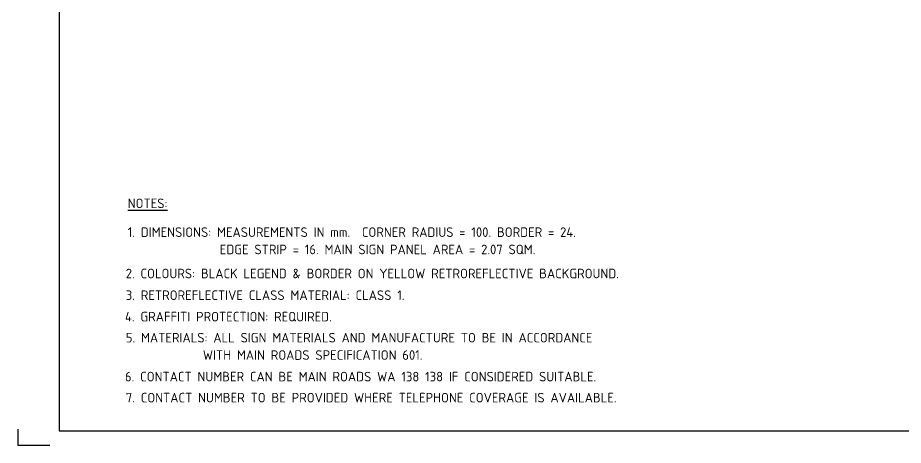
# Model space of a CAD drawing. Extents: x 0 to 420, y 0 to 297.
# Drawn here: x 0 to 276.8, y 0 to 133.6 of the extents above; entities that cross this region are included whole.
import ezdxf
from ezdxf.enums import TextEntityAlignment as Align

# ---------------------------------------------------------------- set-up
doc = ezdxf.new("R2010")
doc.units = 0
doc.layers.get('0').update_dxf_attribs({"linetype": 'CONTINUOUS'})
for name, color, linetype in [('T25', 1, 'CONTINUOUS'), ('TBLK18', 4, 'CONTINUOUS'), ('TBLK25', 1, 'CONTINUOUS'), ('TBLK35', 3, 'CONTINUOUS'), ('TBLK50', 7, 'CONTINUOUS')]:
    doc.layers.add(name, color=color, linetype=linetype)
doc.styles.add('ISO', font='iso3098b.shx')

# ---------------------------------------------------------------- blocks, each defined once
blk = doc.blocks.new('A3BBLK')
at = {"layer": 'TBLK25'}
for p, q in [((0, 5), (0, 0)), ((0, 0), (10, 0))]:
    blk.add_line(p, q, dxfattribs=at)
at = {"layer": 'TBLK50'}
for p, q in [((13, 292.5), (13, 4.5)), ((13, 4.5), (415.5, 4.5))]:
    blk.add_line(p, q, dxfattribs=at)
blk = doc.blocks.new('a3_in_vtblk std dwg')
blk.add_blockref('A3BBLK', (0, 0))
at = {"layer": 'TBLK18', "style": 'ISO'}
blk.add_attdef('MR_DIRECTORATE', text='', height=1.5, dxfattribs=at).set_placement((381.5, 68.12), align=Align.CENTER)
for tag, p in [('STREET_NAME', (355.51, 62.1)), ('TELEPHONE_NO.', (368.31, 59.84)), ('SUBURB_POSTCODE', (388.49, 62.1)), ('FAX_NO.', (393.56, 59.84))]:
    blk.add_attdef(tag, p, '', height=1.5, dxfattribs=at)
at = {"layer": 'TBLK25', "style": 'ISO'}
for tag, height, p in [('MR_BRANCH', 2, (381.5, 65.2)), ('ROAD_SECTION', 1.75, (384.5, 29.16)), ('SLK', 1.75, (384.5, 26.11)), ('CHAINAGE', 1.75, (384.5, 19.21))]:
    blk.add_attdef(tag, text='', height=height, dxfattribs=at).set_placement(p, align=Align.CENTER)
for tag, p, height in [('FILE_NUMBER', (371.77, 54.24), 2.5), ('DESIGNED_/_DRAWN', (371.77, 49.49), 2), ('VERIFIED', (371.77, 44.49), 2), ('APPROVED', (371.77, 39.49), 2), ('LOCAL_AUTHORITY', (370.48, 16.73), 1.25)]:
    blk.add_attdef(tag, p, '', height=height, dxfattribs=at)
at = {"layer": 'TBLK35', "style": 'ISO', "width": 0.9}
for tag, p in [('ROAD_PROJECT&NUMBER', (384.5, 32.23)), ('DRAWING_DESCRIPTION', (384.5, 22.29))]:
    blk.add_attdef(tag, text='', height=2.5, dxfattribs=at).set_placement(p, align=Align.CENTER)
at = {"layer": 'TBLK50', "style": 'ISO'}
blk.add_attdef('MRWA_DRG_NUMBER', (356.29, 6.08), '', height=5, dxfattribs=at)

msp = doc.modelspace()

# ---------------------------------------------------------------- block references
msp.add_blockref('a3_in_vtblk std dwg', (0.0000004, -0.0000002))

# ---------------------------------------------------------------- texts
at = {"layer": 'T25', "color": 3, "style": 'ISO'}
for s, p in [('%%UNOTES:', (34.3932116, 74.0912788)), ('1. DIMENSIONS: MEASUREMENTS IN mm.  CORNER RADIUS = 100. BORDER = 24.', (34.3932116, 65.0912788)), ('EDGE STRIP = 16. MAIN SIGN PANEL AREA = 2.07 SQM.', (63.1758129, 59.687277)), ('2. COLOURS: BLACK LEGEND & BORDER ON YELLOW RETROREFLECTIVE BACKGROUND.', (33.7645409, 52.1675405)), ('3. RETROREFLECTIVE CLASS MATERIAL: CLASS 1.', (33.7930797, 45.3921329)), ('4. GRAFFITI PROTECTION: REQUIRED.', (33.5383525, 38.6884133)), ('5. MATERIALS: ALL SIGN MATERIALS AND MANUFACTURE TO BE IN ACCORDANCE ', (33.7958858, 32.1159801)), ('               WITH MAIN ROADS SPECIFICATION 601.', (30.5478539, 26.6960233)), ('6. CONTACT NUMBER CAN BE MAIN ROADS WA 138 138 IF CONSIDERED SUITABLE.', (33.5383525, 19.9516156)), ('7. CONTACT NUMBER TO BE PROVIDED WHERE TELEPHONE COVERAGE IS AVAILABLE.', (33.7958858, 13.3791824))]:
    msp.add_text(s, height=3, dxfattribs=at).set_placement(p)

doc.saveas('drawing.dxf')
